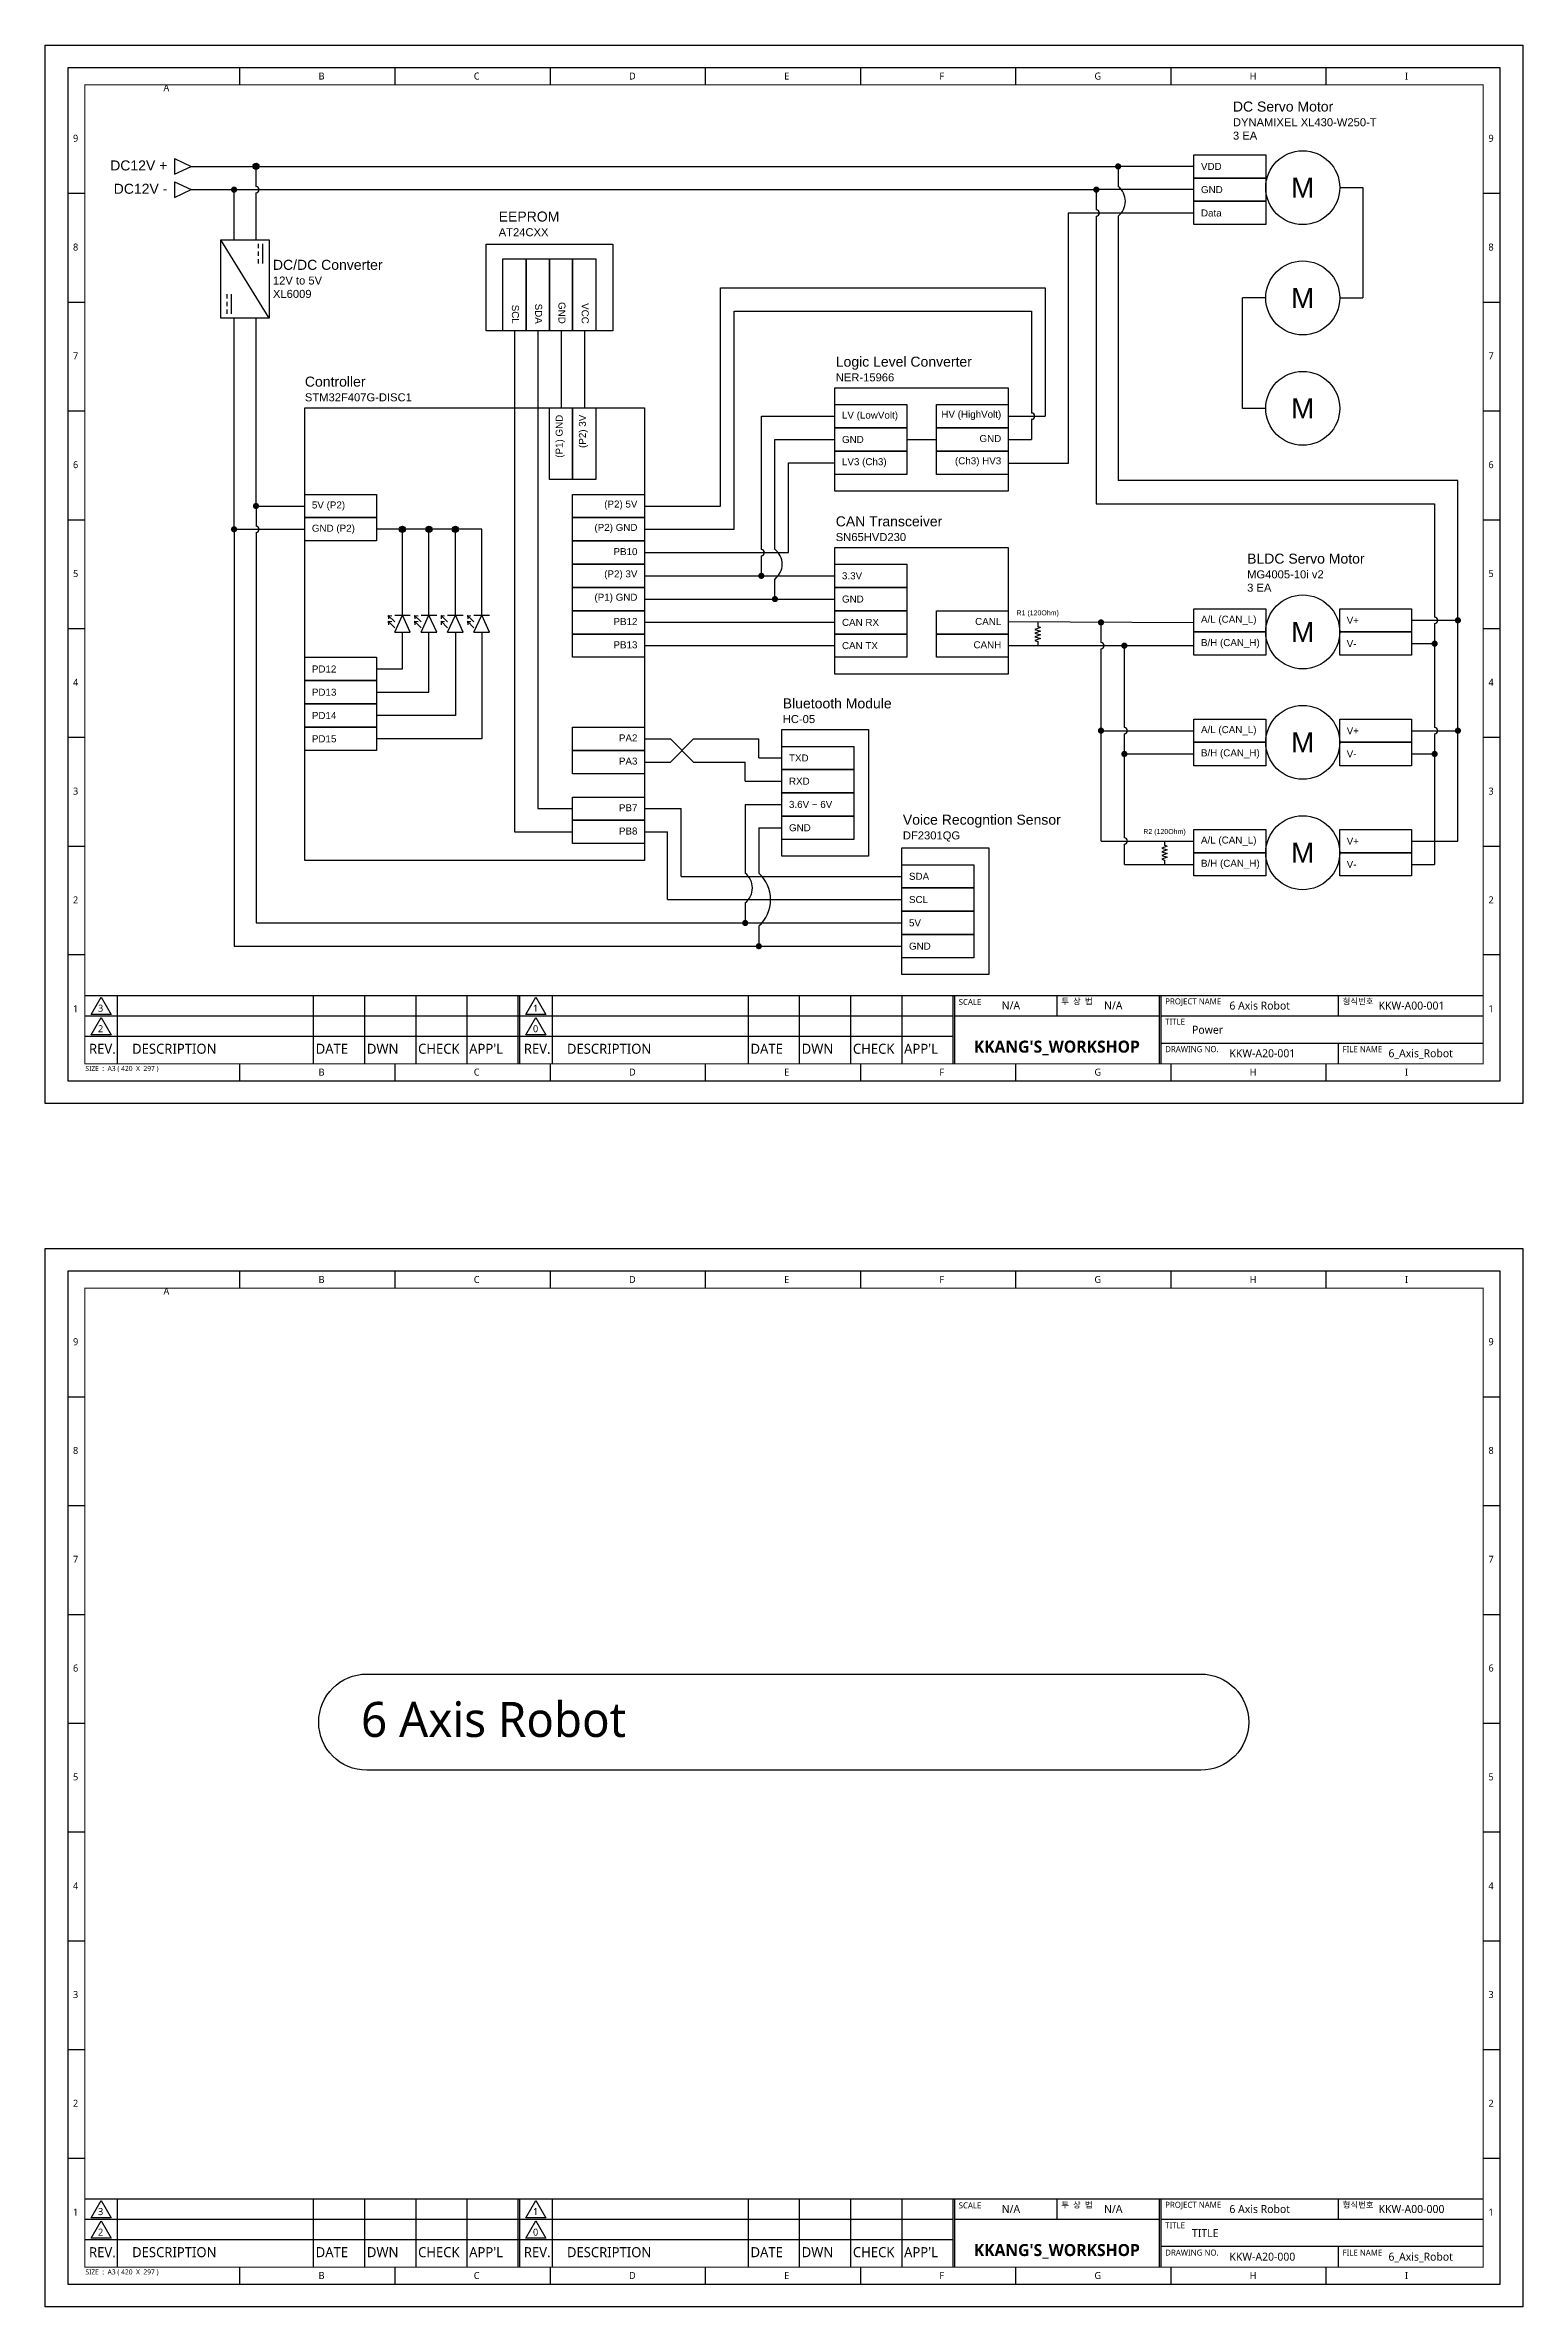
# Model space of a CAD drawing. Header units: millimetres. Extents: x 139991 to 154742, y 77473 to 100049.
import ezdxf

# ---------------------------------------------------------------- set-up
doc = ezdxf.new("R2010")
doc.units = ezdxf.units.MM
doc.layers.add('1', color=7, linetype='Continuous')
doc.layers.add('SHEET', color=1, linetype='Continuous')
doc.styles.get("Standard").update_dxf_attribs({"font": 'arial.ttf'})

msp = doc.modelspace()

# ---------------------------------------------------------------- hatches: boundary and pattern name
h = msp.add_hatch(color=256)
edge = h.paths.add_edge_path()
edge.add_arc((142095, 98839), 31.1, 0, 360)
h = msp.add_hatch(color=256)
edge = h.paths.add_edge_path()
edge.add_arc((150702, 98839), 31.1, 0, 360)
h = msp.add_hatch(color=256)
edge = h.paths.add_edge_path()
edge.add_arc((141876, 98607), 31.1, 0, 360)
h = msp.add_hatch(color=256)
edge = h.paths.add_edge_path()
edge.add_arc((150484, 98607), 31.1, 0, 360)
h = msp.add_hatch(color=256)
edge = h.paths.add_edge_path()
edge.add_arc((142095, 95449), 31.1, 0, 360)
h = msp.add_hatch(color=256)
edge = h.paths.add_edge_path()
edge.add_arc((141876, 95217), 31.1, 0, 360)
h = msp.add_hatch(color=256)
edge = h.paths.add_edge_path()
edge.add_arc((143557, 95217), 31.1, 0, 360)
h = msp.add_hatch(color=256)
edge = h.paths.add_edge_path()
edge.add_arc((143821, 95217), 31.1, 0, 360)
h = msp.add_hatch(color=256)
edge = h.paths.add_edge_path()
edge.add_arc((144085, 95217), 31.1, 0, 360)
h = msp.add_hatch(color=256)
edge = h.paths.add_edge_path()
edge.add_arc((147140, 94752), 31.1, 0, 360)
h = msp.add_hatch(color=256)
edge = h.paths.add_edge_path()
edge.add_arc((147276, 94520), 31.1, 0, 360)
h = msp.add_hatch(color=256)
edge = h.paths.add_edge_path()
edge.add_arc((150531, 94287), 31.1, 0, 360)
h = msp.add_hatch(color=256)
edge = h.paths.add_edge_path()
edge.add_arc((154094, 94308), 31.1, 0, 360)
h = msp.add_hatch(color=256)
edge = h.paths.add_edge_path()
edge.add_arc((150764, 94055), 31.1, 0, 360)
h = msp.add_hatch(color=256)
edge = h.paths.add_edge_path()
edge.add_arc((153862, 94075), 31.1, 0, 360)
h = msp.add_hatch(color=256)
edge = h.paths.add_edge_path()
edge.add_arc((150531, 93206), 31.1, 0, 360)
h = msp.add_hatch(color=256)
edge = h.paths.add_edge_path()
edge.add_arc((154094, 93206), 31.1, 0, 360)
h = msp.add_hatch(color=256)
edge = h.paths.add_edge_path()
edge.add_arc((150764, 92974), 31.1, 0, 360)
h = msp.add_hatch(color=256)
edge = h.paths.add_edge_path()
edge.add_arc((153862, 92974), 31.1, 0, 360)
h = msp.add_hatch(color=256)
edge = h.paths.add_edge_path()
edge.add_arc((146979, 91287), 31.1, 0, 360)
h = msp.add_hatch(color=256)
edge = h.paths.add_edge_path()
edge.add_arc((147115, 91055), 31.1, 0, 360)

# ---------------------------------------------------------------- linework, layer by layer
at = {"color": 8}
for p, q in [((141935, 99654), (141935, 99824)), ((143484, 99654), (143484, 99824)), ((145034, 99654), (145034, 99824)), ((146583, 99654), (146583, 99824)), ((148132, 99654), (148132, 99824)), ((149682, 99654), (149682, 99824)), ((151231, 99654), (151231, 99824)), ((152780, 99654), (152780, 99824)), ((140216, 98571), (140386, 98571)), ((154346, 98571), (154517, 98571)), ((140216, 97485), (140386, 97485)), ((154346, 97485), (154517, 97485)), ((140216, 96398), (140386, 96398)), ((154346, 96398), (154517, 96398)), ((140216, 95312), (140386, 95312)), ((154346, 95312), (154517, 95312)), ((140216, 94226), (140386, 94226)), ((154346, 94226), (154517, 94226)), ((140216, 93140), (140386, 93140)), ((154346, 93140), (154517, 93140)), ((140216, 92054), (140386, 92054)), ((154346, 92054), (154517, 92054)), ((140386, 90967), (140216, 90967)), ((154517, 90967), (154346, 90967)), ((140386, 90562), (154346, 90562)), ((140448, 90374), (140548, 90547)), ((140548, 90547), (140648, 90374)), ((140709, 90562), (140709, 89881)), ((142667, 90562), (142667, 89881)), ((143178, 90562), (143178, 89881)), ((143689, 90562), (143689, 89881)), ((144200, 90562), (144200, 89881)), ((144710, 90562), (144710, 89881)), ((144727, 90562), (144727, 89881)), ((144790, 90374), (144890, 90547)), ((144890, 90547), (144990, 90374)), ((145051, 90562), (145051, 89881)), ((147009, 90562), (147009, 89881)), ((147519, 90562), (147519, 89881)), ((148030, 90562), (148030, 89881)), ((148541, 90562), (148541, 89881)), ((149052, 90562), (149052, 89881)), ((149069, 90562), (149069, 89881)), ((150090, 90562), (150090, 90358)), ((151112, 90562), (151112, 89881)), ((151129, 90562), (151129, 89881)), ((152899, 90562), (152899, 90358)), ((149052, 90358), (140386, 90358)), ((140648, 90374), (140448, 90374)), ((140448, 90170), (140548, 90343)), ((140548, 90343), (140648, 90170)), ((144990, 90374), (144790, 90374)), ((144790, 90170), (144890, 90343)), ((144890, 90343), (144990, 90170)), ((151112, 90358), (149069, 90358)), ((154346, 90358), (151129, 90358)), ((149052, 90154), (140386, 90154)), ((140648, 90170), (140448, 90170)), ((144990, 90170), (144790, 90170)), ((154346, 90085), (151129, 90085)), ((152899, 90085), (152899, 89881)), ((141935, 89711), (141935, 89881)), ((143484, 89711), (143484, 89881)), ((145034, 89711), (145034, 89881)), ((146583, 89711), (146583, 89881)), ((148132, 89711), (148132, 89881)), ((149682, 89711), (149682, 89881)), ((151231, 89711), (151231, 89881)), ((152780, 89711), (152780, 89881)), ((141935, 87641), (141935, 87811)), ((143484, 87641), (143484, 87811)), ((145034, 87641), (145034, 87811)), ((146583, 87641), (146583, 87811)), ((148132, 87641), (148132, 87811)), ((149682, 87641), (149682, 87811)), ((151231, 87641), (151231, 87811)), ((152780, 87641), (152780, 87811)), ((140216, 86558), (140386, 86558)), ((154346, 86558), (154517, 86558)), ((140216, 85472), (140386, 85472)), ((154346, 85472), (154517, 85472)), ((140216, 84385), (140386, 84385)), ((154346, 84385), (154517, 84385)), ((140216, 83299), (140386, 83299)), ((154346, 83299), (154517, 83299)), ((140216, 82213), (140386, 82213)), ((154346, 82213), (154517, 82213)), ((140216, 81127), (140386, 81127)), ((154346, 81127), (154517, 81127)), ((140216, 80041), (140386, 80041)), ((154346, 80041), (154517, 80041)), ((140386, 78954), (140216, 78954)), ((154517, 78954), (154346, 78954)), ((140386, 78549), (154346, 78549)), ((149052, 78345), (140386, 78345)), ((140448, 78361), (140548, 78534)), ((140648, 78361), (140448, 78361)), ((140548, 78534), (140648, 78361)), ((140709, 78549), (140709, 77868)), ((142667, 78549), (142667, 77868)), ((143178, 78549), (143178, 77868)), ((143689, 78549), (143689, 77868)), ((144200, 78549), (144200, 77868)), ((144710, 78549), (144710, 77868)), ((144727, 78549), (144727, 77868)), ((144790, 78361), (144890, 78534)), ((144990, 78361), (144790, 78361)), ((144890, 78534), (144990, 78361)), ((145051, 78549), (145051, 77868)), ((147009, 78549), (147009, 77868)), ((147519, 78549), (147519, 77868)), ((148030, 78549), (148030, 77868)), ((148541, 78549), (148541, 77868)), ((149052, 78549), (149052, 77868)), ((149069, 78549), (149069, 77868)), ((151112, 78345), (149069, 78345)), ((150090, 78549), (150090, 78345)), ((151112, 78549), (151112, 77868)), ((151129, 78549), (151129, 77868)), ((154346, 78345), (151129, 78345)), ((152899, 78549), (152899, 78345)), ((149052, 78141), (140386, 78141)), ((140448, 78157), (140548, 78330)), ((140648, 78157), (140448, 78157)), ((140548, 78330), (140648, 78157)), ((144790, 78157), (144890, 78330)), ((144990, 78157), (144790, 78157)), ((144890, 78330), (144990, 78157)), ((154346, 78073), (151129, 78073)), ((152899, 78073), (152899, 77868)), ((141935, 77698), (141935, 77868)), ((143484, 77698), (143484, 77868)), ((145034, 77698), (145034, 77868)), ((146583, 77698), (146583, 77868)), ((148132, 77698), (148132, 77868)), ((149682, 77698), (149682, 77868)), ((151231, 77698), (151231, 77868)), ((152780, 77698), (152780, 77868))]:
    msp.add_line(p, q, dxfattribs=at)
for p, q in [((141280, 98917), (141448, 98839)), ((141280, 98917), (141280, 98761)), ((141280, 98761), (141448, 98839)), ((141280, 98685), (141448, 98607)), ((141280, 98685), (141280, 98529)), ((141448, 98839), (150702, 98839)), ((142095, 98638), (142095, 98839)), ((151459, 98839), (150702, 98839)), ((150702, 98839), (150702, 98638)), ((141280, 98529), (141448, 98607)), ((141448, 98607), (150484, 98607)), ((141876, 98105), (141876, 98607)), ((142095, 98105), (142095, 98576)), ((151459, 98607), (150484, 98607)), ((150484, 98580), (150484, 98405)), ((152914, 98627), (153145, 98627)), ((153145, 98627), (153145, 97526)), ((151459, 98374), (150204, 98374)), ((150204, 98374), (150204, 95875)), ((150484, 98343), (150484, 95472)), ((150702, 98343), (150702, 95704)), ((142225, 97325), (141745, 98105)), ((142116, 98067), (142116, 98022)), ((142116, 97990), (142116, 97946)), ((142160, 98067), (142160, 97869)), ((142116, 97913), (142116, 97869)), ((141803, 97564), (141803, 97520)), ((141847, 97564), (141847, 97366)), ((146733, 95449), (146733, 97628)), ((146733, 97628), (149972, 97628)), ((149972, 97628), (149972, 96346)), ((141803, 97487), (141803, 97443)), ((141803, 97410), (141803, 97366)), ((141876, 95217), (141876, 97325)), ((142095, 95449), (142095, 97325)), ((146869, 95217), (146869, 97395)), ((146869, 97395), (149837, 97395)), ((149837, 97395), (149837, 96377)), ((152175, 97526), (151944, 97526)), ((151944, 96424), (151944, 97526)), ((152914, 97526), (153145, 97526)), ((144675, 97198), (144675, 96430)), ((144908, 97198), (144908, 96430)), ((145140, 97198), (145140, 96430)), ((145373, 97198), (145373, 96430)), ((144675, 96430), (144675, 92196)), ((144908, 96430), (144908, 92428)), ((152175, 96424), (151944, 96424)), ((147140, 96346), (147875, 96346)), ((147140, 95015), (147140, 96346)), ((149605, 96346), (149972, 96346)), ((149837, 96315), (149837, 96113)), ((147276, 96113), (147875, 96113)), ((147276, 95015), (147276, 96113)), ((148591, 96113), (148888, 96113)), ((149605, 96113), (149837, 96113)), ((147412, 95881), (147875, 95881)), ((147412, 94984), (147412, 95881)), ((150204, 95875), (149605, 95875)), ((154094, 95704), (150702, 95704)), ((154094, 92104), (154094, 95704)), ((142095, 95449), (142583, 95449)), ((142095, 95449), (142095, 95248)), ((145973, 95449), (146733, 95449)), ((150484, 95472), (153862, 95472)), ((153862, 95472), (153862, 94339)), ((141876, 95217), (142583, 95217)), ((141876, 95217), (141876, 91055)), ((142095, 95186), (142095, 91287)), ((144349, 95217), (143299, 95217)), ((143557, 94358), (143557, 95217)), ((143821, 94358), (143821, 95217)), ((144085, 94358), (144085, 95217)), ((144349, 94358), (144349, 95217)), ((145973, 95217), (146869, 95217)), ((145973, 94984), (147412, 94984)), ((147140, 94752), (147140, 94953)), ((145973, 94752), (147875, 94752)), ((147276, 94520), (147276, 94721)), ((145973, 94520), (147875, 94520)), ((143480, 94292), (143415, 94357)), ((143415, 94357), (143417, 94322)), ((143415, 94357), (143450, 94354)), ((143480, 94234), (143415, 94299)), ((143415, 94299), (143417, 94264)), ((143415, 94299), (143450, 94296)), ((143480, 94190), (143557, 94358)), ((143480, 94358), (143635, 94358)), ((143480, 94190), (143635, 94190)), ((143635, 94190), (143557, 94358)), ((143557, 93822), (143557, 94190)), ((143743, 94292), (143678, 94357)), ((143678, 94357), (143681, 94322)), ((143678, 94357), (143714, 94354)), ((143743, 94234), (143678, 94299)), ((143678, 94299), (143681, 94264)), ((143678, 94299), (143714, 94296)), ((143743, 94190), (143821, 94358)), ((143743, 94358), (143899, 94358)), ((143743, 94190), (143899, 94190)), ((143899, 94190), (143821, 94358)), ((143821, 93590), (143821, 94190)), ((144007, 94292), (143942, 94357)), ((143942, 94357), (143945, 94322)), ((143942, 94357), (143977, 94354)), ((144007, 94234), (143942, 94299)), ((143942, 94299), (143945, 94264)), ((143942, 94299), (143977, 94296)), ((144007, 94190), (144085, 94358)), ((144007, 94358), (144163, 94358)), ((144007, 94190), (144163, 94190)), ((144163, 94190), (144085, 94358)), ((144085, 94190), (144085, 93358)), ((144271, 94292), (144206, 94357)), ((144206, 94357), (144209, 94322)), ((144206, 94357), (144241, 94354)), ((144271, 94234), (144206, 94299)), ((144206, 94299), (144209, 94264)), ((144206, 94299), (144241, 94296)), ((144271, 94190), (144349, 94358)), ((144271, 94358), (144426, 94358)), ((144271, 94190), (144426, 94190)), ((144426, 94190), (144349, 94358)), ((144349, 94190), (144349, 93125)), ((147875, 94287), (145973, 94287)), ((149605, 94296), (151459, 94287)), ((149926, 94235), (149871, 94217)), ((149871, 94217), (149926, 94199)), ((149926, 94199), (149871, 94180)), ((149871, 94180), (149926, 94162)), ((149926, 94162), (149871, 94143)), ((149871, 94143), (149926, 94125)), ((149899, 94287), (149899, 94244)), ((149926, 94235), (149899, 94244)), ((150531, 94086), (150531, 94287)), ((153630, 94308), (154094, 94308)), ((153862, 94277), (153862, 93237)), ((145973, 94055), (147875, 94055)), ((149605, 94055), (151459, 94055)), ((149926, 94125), (149871, 94107)), ((149871, 94107), (149899, 94098)), ((149899, 94098), (149899, 94055)), ((150531, 92104), (150531, 94024)), ((150764, 93237), (150764, 94055)), ((153630, 94075), (153862, 94075)), ((143299, 93822), (143557, 93822)), ((143299, 93590), (143821, 93590)), ((144085, 93358), (143299, 93358)), ((144349, 93125), (143299, 93125)), ((145973, 93125), (146232, 93125)), ((146464, 93125), (146232, 92893)), ((146464, 92893), (146232, 93125)), ((146464, 93125), (147115, 93125)), ((147115, 92934), (147115, 93125)), ((150531, 93206), (151459, 93206)), ((150764, 92135), (150764, 93175)), ((153630, 93206), (154094, 93206)), ((153862, 93175), (153862, 91872)), ((145973, 92893), (146232, 92893)), ((146464, 92893), (146979, 92893)), ((146979, 92702), (146979, 92893)), ((147115, 92934), (147346, 92934)), ((150764, 92974), (151459, 92974)), ((153630, 92974), (153862, 92974)), ((146979, 92702), (147346, 92702)), ((144908, 92428), (145256, 92428)), ((145973, 92428), (146340, 92428)), ((146340, 91752), (146340, 92428)), ((146979, 92470), (147346, 92470)), ((146979, 92470), (146979, 91783)), ((144675, 92196), (145256, 92196)), ((145973, 92196), (146204, 92196)), ((146204, 91520), (146204, 92196)), ((147115, 92237), (147346, 92237)), ((147115, 92237), (147115, 91783)), ((150531, 92104), (151459, 92104)), ((150764, 91872), (150764, 92073)), ((151193, 92052), (151138, 92034)), ((151138, 92034), (151193, 92016)), ((151193, 92016), (151138, 91997)), ((151138, 91997), (151193, 91979)), ((151193, 91979), (151138, 91960)), ((151138, 91960), (151193, 91942)), ((151193, 91942), (151138, 91924)), ((151138, 91924), (151165, 91915)), ((151165, 92104), (151165, 92061)), ((151193, 92052), (151165, 92061)), ((151165, 91915), (151165, 91872)), ((153630, 92104), (154094, 92104)), ((146340, 91752), (148544, 91752)), ((150764, 91872), (151459, 91872)), ((153630, 91872), (153862, 91872)), ((146204, 91520), (148544, 91520)), ((146979, 91489), (146979, 91287)), ((142095, 91287), (148544, 91287)), ((147115, 91256), (147115, 91055)), ((141876, 91055), (148544, 91055))]:
    msp.add_line(p, q)
at = {"color": 9}
for points in [[(140216, 89711), (154517, 89711), (154517, 99824), (140216, 99824)], [(140216, 77698), (154517, 77698), (154517, 87811), (140216, 87811)]]:
    msp.add_lwpolyline(points, close=True, dxfattribs=at)
at = {"color": 5, "const_width": 11.8}
for points in [[(140386, 89881), (154346, 89881), (154346, 99654), (140386, 99654), (140386, 89881)], [(140386, 77868), (154346, 77868), (154346, 87641), (140386, 87641), (140386, 77868)]]:
    msp.add_lwpolyline(points, dxfattribs=at)
for points in [[(151459, 98955), (152175, 98955), (152175, 98723), (151459, 98723)], [(151459, 98723), (152175, 98723), (152175, 98491), (151459, 98491)], [(151459, 98491), (152175, 98491), (152175, 98258), (151459, 98258)], [(142225, 98105), (142225, 97325), (141745, 97325), (141745, 98105)], [(145656, 98064), (145656, 97198), (144392, 97198), (144392, 98064)], [(144792, 97915), (144792, 97198), (144559, 97198), (144559, 97915)], [(145024, 97915), (145024, 97198), (144792, 97198), (144792, 97915)], [(145256, 97915), (145256, 97198), (145024, 97198), (145024, 97915)], [(145489, 97915), (145489, 97198), (145256, 97198), (145256, 97915)], [(147875, 96629), (149605, 96629), (149605, 95597), (147875, 95597)], [(142583, 96430), (145973, 96430), (145973, 91912), (142583, 91912)], [(145024, 95713), (145024, 96430), (145256, 96430), (145256, 95713)], [(145256, 95713), (145256, 96430), (145489, 96430), (145489, 95713)], [(147875, 96462), (148591, 96462), (148591, 96230), (147875, 96230)], [(148888, 96462), (149605, 96462), (149605, 96230), (148888, 96230)], [(147875, 96230), (148591, 96230), (148591, 95997), (147875, 95997)], [(148888, 96230), (149605, 96230), (149605, 95997), (148888, 95997)], [(147875, 95997), (148591, 95997), (148591, 95765), (147875, 95765)], [(148888, 95997), (149605, 95997), (149605, 95765), (148888, 95765)], [(142583, 95565), (143299, 95565), (143299, 95333), (142583, 95333)], [(145256, 95565), (145973, 95565), (145973, 95333), (145256, 95333)], [(142583, 95333), (143299, 95333), (143299, 95101), (142583, 95101)], [(145256, 95333), (145973, 95333), (145973, 95101), (145256, 95101)], [(145256, 95101), (145973, 95101), (145973, 94868), (145256, 94868)], [(145256, 94868), (145973, 94868), (145973, 94636), (145256, 94636)], [(147875, 95036), (149605, 95036), (149605, 93771), (147875, 93771)], [(147875, 94868), (148591, 94868), (148591, 94636), (147875, 94636)], [(145256, 94636), (145973, 94636), (145973, 94403), (145256, 94403)], [(147875, 94636), (148591, 94636), (148591, 94403), (147875, 94403)], [(145256, 94403), (145973, 94403), (145973, 94171), (145256, 94171)], [(147875, 94403), (148591, 94403), (148591, 94171), (147875, 94171)], [(148888, 94403), (149605, 94403), (149605, 94171), (148888, 94171)], [(151459, 94424), (152175, 94424), (152175, 94192), (151459, 94192)], [(152914, 94424), (153630, 94424), (153630, 94192), (152914, 94192)], [(145256, 94171), (145973, 94171), (145973, 93939), (145256, 93939)], [(147875, 94171), (148591, 94171), (148591, 93939), (147875, 93939)], [(148888, 94171), (149605, 94171), (149605, 93939), (148888, 93939)], [(151459, 94192), (152175, 94192), (152175, 93959), (151459, 93959)], [(152914, 94192), (153630, 94192), (153630, 93959), (152914, 93959)], [(142583, 93939), (143299, 93939), (143299, 93706), (142583, 93706)], [(142583, 93706), (143299, 93706), (143299, 93474), (142583, 93474)], [(142583, 93474), (143299, 93474), (143299, 93242), (142583, 93242)], [(142583, 93242), (143299, 93242), (143299, 93009), (142583, 93009)], [(145256, 93242), (145973, 93242), (145973, 93009), (145256, 93009)], [(151459, 93322), (152175, 93322), (152175, 93090), (151459, 93090)], [(152914, 93322), (153630, 93322), (153630, 93090), (152914, 93090)], [(147346, 93218), (148211, 93218), (148211, 91954), (147346, 91954)], [(147346, 93050), (148063, 93050), (148063, 92818), (147346, 92818)], [(151459, 93090), (152175, 93090), (152175, 92857), (151459, 92857)], [(152914, 93090), (153630, 93090), (153630, 92857), (152914, 92857)], [(145256, 93009), (145973, 93009), (145973, 92777), (145256, 92777)], [(147346, 92818), (148063, 92818), (148063, 92586), (147346, 92586)], [(147346, 92586), (148063, 92586), (148063, 92353), (147346, 92353)], [(145256, 92544), (145973, 92544), (145973, 92312), (145256, 92312)], [(147346, 92353), (148063, 92353), (148063, 92121), (147346, 92121)], [(145256, 92312), (145973, 92312), (145973, 92080), (145256, 92080)], [(151459, 92220), (152175, 92220), (152175, 91988), (151459, 91988)], [(152914, 92220), (153630, 92220), (153630, 91988), (152914, 91988)], [(148544, 92036), (149410, 92036), (149410, 90771), (148544, 90771)], [(151459, 91988), (152175, 91988), (152175, 91756), (151459, 91756)], [(152914, 91988), (153630, 91988), (153630, 91756), (152914, 91756)], [(148544, 91868), (149261, 91868), (149261, 91636), (148544, 91636)], [(148544, 91636), (149261, 91636), (149261, 91404), (148544, 91404)], [(148544, 91404), (149261, 91404), (149261, 91171), (148544, 91171)], [(148544, 91171), (149261, 91171), (149261, 90939), (148544, 90939)]]:
    msp.add_lwpolyline(points, close=True)
for centre, radius in [((152545, 98627), 369), ((142095, 98839), 31.1), ((152545, 97526), 369), ((152545, 96424), 369), ((143557, 95217), 31.1), ((143821, 95217), 31.1), ((144085, 95217), 31.1), ((152545, 94192), 369), ((152545, 93090), 369), ((152545, 91988), 369)]:
    msp.add_circle(centre, radius)
for centre, radius, start, end in [((142095, 98607), 31.1, 270, 90), ((150586, 98491), 188, 308.271, 51.729), ((150484, 98374), 31.1, 270, 90), ((149837, 96346), 31.1, 270, 90), ((142095, 95217), 31.1, 270, 90), ((147140, 94984), 31.1, 270, 90), ((147160, 94868), 188, 308.271, 51.729), ((153862, 94308), 31.1, 270, 90), ((150531, 94055), 31.1, 270, 90), ((150764, 93206), 31.1, 270, 90), ((153862, 93206), 31.1, 270, 90), ((150764, 92104), 31.1, 270, 90), ((146863, 91636), 188, 308.271, 51.729), ((146882, 91520), 351, 311.4127, 48.5873)]:
    msp.add_arc(centre, radius, start, end)
at = {"layer": '1', "color": 0}
msp.add_lwpolyline([(143201, 83789), (151526, 83789, -1), (151526, 82829), (143201, 82829, -1), (143201, 83789)], format="xyb", dxfattribs=at)
at = {"layer": 'SHEET'}
for points in [[(139991, 100049), (154742, 100049), (154742, 89486), (139991, 89486)], [(139991, 88036), (154742, 88036), (154742, 77473), (139991, 77473)]]:
    msp.add_lwpolyline(points, close=True, dxfattribs=at)

# ---------------------------------------------------------------- texts
at = {"color": 8, "attachment_point": 1}
for s, width, heights, insert, char_height in [('\\P{\\f@Malgun Gothic|b0|i0|c129|p50;\\C251;\\c6710371;A\\P}', 61.56, [-70], (141171, 99776), 70), ('{\\f@Malgun Gothic|b0|i0|c129|p50;\\C251;\\c6710371;B}', 61.56, [-70], (142720, 99776), 70), ('{\\f@Malgun Gothic|b0|i0|c129|p50;\\C251;\\c6710371;C\\P}', 61.56, [-72.3], (144269, 99776), 70), ('{\\f@Malgun Gothic|b0|i0|c129|p50;\\C251;\\c6710371;D\\P}', 61.56, [-70], (145819, 99776), 70), ('{\\f@Malgun Gothic|b0|i0|c129|p50;\\C251;\\c6710371;E}', 61.56, [-70], (147368, 99776), 70), ('{\\f@Malgun Gothic|b0|i0|c129|p50;\\C251;\\c6710371;F}', 61.56, [-70], (148917, 99776), 70), ('{\\f@Malgun Gothic|b0|i0|c129|p50;\\C251;\\c6710371;G\\P}', 61.56, [-72.3], (150466, 99776), 70), ('{\\f@Malgun Gothic|b0|i0|c129|p50;\\C251;\\c6710371;H\\P}', 61.56, [-70], (152016, 99776), 70), ('{\\f@Malgun Gothic|b0|i0|c129|p50;\\C251;\\c6710371;I}', 61.56, [-70], (153565, 99776), 70), ('{\\f@Malgun Gothic|b0|i0|c0|p50;\\C251;\\c6710371;9}', 61.56, [-72.3], (140268, 99155), 70), ('{\\f@Malgun Gothic|b0|i0|c0|p50;\\C251;\\c6710371;9}', 61.56, [-72.3], (154399, 99155), 70), ('{\\f@Malgun Gothic|b0|i0|c129|p50;\\C251;\\c6710371;8}', 61.56, [-72.3], (140268, 98069), 70), ('{\\f@Malgun Gothic|b0|i0|c129|p50;\\C251;\\c6710371;8}', 61.56, [-72.3], (154399, 98069), 70), ('{\\f@Malgun Gothic|b0|i0|c129|p50;\\C251;\\c6710371;7}', 61.56, [-70], (140268, 96983), 70), ('{\\f@Malgun Gothic|b0|i0|c129|p50;\\C251;\\c6710371;7}', 61.56, [-70], (154399, 96983), 70), ('{\\f@Malgun Gothic|b0|i0|c129|p50;\\C251;\\c6710371;6}', 61.56, [-72.3], (140268, 95897), 70), ('{\\f@Malgun Gothic|b0|i0|c129|p50;\\C251;\\c6710371;6}', 61.56, [-72.3], (154399, 95897), 70), ('{\\f@Malgun Gothic|b0|i0|c129|p50;\\C251;\\c6710371;5}', 61.56, [-71.2], (140268, 94810), 70), ('{\\f@Malgun Gothic|b0|i0|c129|p50;\\C251;\\c6710371;5}', 61.56, [-71.2], (154399, 94810), 70), ('{\\f@Malgun Gothic|b0|i0|c129|p50;\\C251;\\c6710371;4}', 61.56, [-70], (140268, 93724), 70), ('{\\f@Malgun Gothic|b0|i0|c129|p50;\\C251;\\c6710371;4}', 61.56, [-70], (154399, 93724), 70), ('{\\f@Malgun Gothic|b0|i0|c129|p50;\\C251;\\c6710371;3}', 61.56, [-72.3], (140268, 92638), 70), ('{\\f@Malgun Gothic|b0|i0|c129|p50;\\C251;\\c6710371;3}', 61.56, [-72.3], (154399, 92638), 70), ('{\\f@Malgun Gothic|b0|i0|c129|p50;\\C251;\\c6710371;2}', 61.56, [-71.1], (140268, 91552), 70), ('{\\f@Malgun Gothic|b0|i0|c129|p50;\\C251;\\c6710371;2}', 61.56, [-71.1], (154399, 91552), 70), ('{\\f@Malgun Gothic|b0|i0|c129|p50;\\C251;\\c6710371;1}', 61.56, [-71.5], (140268, 90466), 70), ('{\\f@Malgun Gothic|b0|i0|c129|p50;\\C251;\\c6710371;3}', 61.56, [-72.3], (140518, 90471), 70), ('{\\f@Malgun Gothic|b0|i0|c129|p50;\\C251;\\c6710371;1}', 61.56, [-71.5], (144860, 90471), 70), ('{\\f@Malgun Gothic|b0|i0|c129|p50;\\C251;\\c6710371;SCALE}', 391.25, [93.9], (149110, 90528), 60), ('{\\f@Malgun Gothic|b0|i0|c129|p50;\\C251;\\c6710371;1}', 61.56, [-71.5], (154399, 90466), 70), ('{\\f@Malgun Gothic|b0|i0|c129|p50;\\C251;\\c6710371;REV.}', 214.24, [93.9], (140428, 90081), 100), ('{\\f@Malgun Gothic|b0|i0|c129|p50;\\C251;\\c6710371;2}', 61.56, [-71.1], (140518, 90266), 70), ('{\\f@Malgun Gothic|b0|i0|c129|p50;\\C251;\\c6710371;DESCRIPTION}', 1653.23, [93.9], (140858, 90081), 100), ('{\\f@Malgun Gothic|b0|i0|c129|p50;\\C251;\\c6710371;DATE}', 459.77, [93.9], (142691, 90081), 100), ('{\\f@Malgun Gothic|b0|i0|c129|p50;\\C251;\\c6710371;DWN}', 459.77, [93.9], (143202, 90081), 100), ('{\\f@Malgun Gothic|b0|i0|c129|p50;\\C251;\\c6710371;CHECK}', 459.77, [93.9], (143713, 90081), 100), ("{\\f@Malgun Gothic|b0|i0|c129|p50;\\C251;\\c6710371;APP'L}", 459.77, [93.9], (144223, 90081), 100), ('{\\f@Malgun Gothic|b0|i0|c129|p50;\\C251;\\c6710371;REV.}', 214.24, [93.9], (144769, 90081), 100), ('{\\f@Malgun Gothic|b0|i0|c129|p50;\\C251;\\c6710371;0}', 61.56, [-72.3], (144860, 90266), 70), ('{\\f@Malgun Gothic|b0|i0|c129|p50;\\C251;\\c6710371;DESCRIPTION}', 1653.23, [93.9], (145199, 90081), 100), ('{\\f@Malgun Gothic|b0|i0|c129|p50;\\C251;\\c6710371;DATE}', 459.77, [93.9], (147032, 90081), 100), ('{\\f@Malgun Gothic|b0|i0|c129|p50;\\C251;\\c6710371;DWN}', 459.77, [93.9], (147543, 90081), 100), ('{\\f@Malgun Gothic|b0|i0|c129|p50;\\C251;\\c6710371;CHECK}', 459.77, [93.9], (148054, 90081), 100), ("{\\f@Malgun Gothic|b0|i0|c129|p50;\\C251;\\c6710371;APP'L}", 459.77, [93.9], (148565, 90081), 100), ('{\\f@Malgun Gothic|b0|i0|c129|p50;\\C251;\\c6710371;SIZE  :  A3 ( 420  X  297 )}', 1288.78, [93.9], (140392, 89859), 50), ('{\\f@Malgun Gothic|b0|i0|c129|p50;\\C251;\\c6710371;B}', 61.56, [-70], (142720, 89833), 70), ('{\\f@Malgun Gothic|b0|i0|c129|p50;\\C251;\\c6710371;C\\P}', 61.56, [-72.3], (144269, 89833), 70), ('{\\f@Malgun Gothic|b0|i0|c129|p50;\\C251;\\c6710371;D}', 70, [-70], (145819, 89833), 70), ('{\\f@Malgun Gothic|b0|i0|c129|p50;\\C251;\\c6710371;E}', 61.56, [-70], (147368, 89833), 70), ('{\\f@Malgun Gothic|b0|i0|c129|p50;\\C251;\\c6710371;F}', 61.56, [-70], (148917, 89833), 70), ('{\\f@Malgun Gothic|b0|i0|c129|p50;\\C251;\\c6710371;G\\P}', 61.56, [-72.3], (150466, 89833), 70), ('{\\f@Malgun Gothic|b0|i0|c129|p50;\\C251;\\c6710371;H\\P}', 61.56, [-70], (152016, 89833), 70), ('{\\f@Malgun Gothic|b0|i0|c129|p50;\\C251;\\c6710371;I}', 61.56, [-70], (153565, 89833), 70), ('\\P{\\f@Malgun Gothic|b0|i0|c129|p50;\\C251;\\c6710371;A\\P}', 61.56, [-70], (141171, 87763), 70), ('{\\f@Malgun Gothic|b0|i0|c129|p50;\\C251;\\c6710371;B}', 61.56, [-70], (142720, 87763), 70), ('{\\f@Malgun Gothic|b0|i0|c129|p50;\\C251;\\c6710371;C\\P}', 61.56, [-72.3], (144269, 87763), 70), ('{\\f@Malgun Gothic|b0|i0|c129|p50;\\C251;\\c6710371;D\\P}', 61.56, [-70], (145819, 87763), 70), ('{\\f@Malgun Gothic|b0|i0|c129|p50;\\C251;\\c6710371;E}', 61.56, [-70], (147368, 87763), 70), ('{\\f@Malgun Gothic|b0|i0|c129|p50;\\C251;\\c6710371;F}', 61.56, [-70], (148917, 87763), 70), ('{\\f@Malgun Gothic|b0|i0|c129|p50;\\C251;\\c6710371;G\\P}', 61.56, [-72.3], (150466, 87763), 70), ('{\\f@Malgun Gothic|b0|i0|c129|p50;\\C251;\\c6710371;H\\P}', 61.56, [-70], (152016, 87763), 70), ('{\\f@Malgun Gothic|b0|i0|c129|p50;\\C251;\\c6710371;I}', 61.56, [-70], (153565, 87763), 70), ('{\\f@Malgun Gothic|b0|i0|c0|p50;\\C251;\\c6710371;9}', 61.56, [-72.3], (140268, 87142), 70), ('{\\f@Malgun Gothic|b0|i0|c0|p50;\\C251;\\c6710371;9}', 61.56, [-72.3], (154399, 87142), 70), ('{\\f@Malgun Gothic|b0|i0|c129|p50;\\C251;\\c6710371;8}', 61.56, [-72.3], (140268, 86056), 70), ('{\\f@Malgun Gothic|b0|i0|c129|p50;\\C251;\\c6710371;8}', 61.56, [-72.3], (154399, 86056), 70), ('{\\f@Malgun Gothic|b0|i0|c129|p50;\\C251;\\c6710371;7}', 61.56, [-70], (140268, 84970), 70), ('{\\f@Malgun Gothic|b0|i0|c129|p50;\\C251;\\c6710371;7}', 61.56, [-70], (154399, 84970), 70), ('{\\f@Malgun Gothic|b0|i0|c129|p50;\\C251;\\c6710371;6}', 61.56, [-72.3], (140268, 83884), 70), ('{\\f@Malgun Gothic|b0|i0|c129|p50;\\C251;\\c6710371;6}', 61.56, [-72.3], (154399, 83884), 70), ('{\\f@Malgun Gothic|b0|i0|c129|p50;\\C251;\\c6710371;5}', 61.56, [-71.2], (140268, 82798), 70), ('{\\f@Malgun Gothic|b0|i0|c129|p50;\\C251;\\c6710371;5}', 61.56, [-71.2], (154399, 82798), 70), ('{\\f@Malgun Gothic|b0|i0|c129|p50;\\C251;\\c6710371;4}', 61.56, [-70], (140268, 81711), 70), ('{\\f@Malgun Gothic|b0|i0|c129|p50;\\C251;\\c6710371;4}', 61.56, [-70], (154399, 81711), 70), ('{\\f@Malgun Gothic|b0|i0|c129|p50;\\C251;\\c6710371;3}', 61.56, [-72.3], (140268, 80625), 70), ('{\\f@Malgun Gothic|b0|i0|c129|p50;\\C251;\\c6710371;3}', 61.56, [-72.3], (154399, 80625), 70), ('{\\f@Malgun Gothic|b0|i0|c129|p50;\\C251;\\c6710371;2}', 61.56, [-71.1], (140268, 79539), 70), ('{\\f@Malgun Gothic|b0|i0|c129|p50;\\C251;\\c6710371;2}', 61.56, [-71.1], (154399, 79539), 70), ('{\\f@Malgun Gothic|b0|i0|c129|p50;\\C251;\\c6710371;1}', 61.56, [-71.5], (140268, 78453), 70), ('{\\f@Malgun Gothic|b0|i0|c129|p50;\\C251;\\c6710371;3}', 61.56, [-72.3], (140518, 78458), 70), ('{\\f@Malgun Gothic|b0|i0|c129|p50;\\C251;\\c6710371;1}', 61.56, [-71.5], (144860, 78458), 70), ('{\\f@Malgun Gothic|b0|i0|c129|p50;\\C251;\\c6710371;SCALE}', 391.25, [93.9], (149110, 78515), 60), ('{\\f@Malgun Gothic|b0|i0|c129|p50;\\C251;\\c6710371;1}', 61.56, [-71.5], (154399, 78453), 70), ('{\\f@Malgun Gothic|b0|i0|c129|p50;\\C251;\\c6710371;2}', 61.56, [-71.1], (140518, 78253), 70), ('{\\f@Malgun Gothic|b0|i0|c129|p50;\\C251;\\c6710371;0}', 61.56, [-72.3], (144860, 78253), 70), ('{\\f@Malgun Gothic|b0|i0|c129|p50;\\C251;\\c6710371;REV.}', 214.24, [93.9], (140428, 78068), 100), ('{\\f@Malgun Gothic|b0|i0|c129|p50;\\C251;\\c6710371;DESCRIPTION}', 1653.23, [93.9], (140858, 78068), 100), ('{\\f@Malgun Gothic|b0|i0|c129|p50;\\C251;\\c6710371;DATE}', 459.77, [93.9], (142691, 78068), 100), ('{\\f@Malgun Gothic|b0|i0|c129|p50;\\C251;\\c6710371;DWN}', 459.77, [93.9], (143202, 78068), 100), ('{\\f@Malgun Gothic|b0|i0|c129|p50;\\C251;\\c6710371;CHECK}', 459.77, [93.9], (143713, 78068), 100), ("{\\f@Malgun Gothic|b0|i0|c129|p50;\\C251;\\c6710371;APP'L}", 459.77, [93.9], (144223, 78068), 100), ('{\\f@Malgun Gothic|b0|i0|c129|p50;\\C251;\\c6710371;REV.}', 214.24, [93.9], (144769, 78068), 100), ('{\\f@Malgun Gothic|b0|i0|c129|p50;\\C251;\\c6710371;DESCRIPTION}', 1653.23, [93.9], (145199, 78068), 100), ('{\\f@Malgun Gothic|b0|i0|c129|p50;\\C251;\\c6710371;DATE}', 459.77, [93.9], (147032, 78068), 100), ('{\\f@Malgun Gothic|b0|i0|c129|p50;\\C251;\\c6710371;DWN}', 459.77, [93.9], (147543, 78068), 100), ('{\\f@Malgun Gothic|b0|i0|c129|p50;\\C251;\\c6710371;CHECK}', 459.77, [93.9], (148054, 78068), 100), ("{\\f@Malgun Gothic|b0|i0|c129|p50;\\C251;\\c6710371;APP'L}", 459.77, [93.9], (148565, 78068), 100), ('{\\f@Malgun Gothic|b0|i0|c129|p50;\\C251;\\c6710371;SIZE  :  A3 ( 420  X  297 )}', 1288.78, [93.9], (140392, 77846), 50), ('{\\f@Malgun Gothic|b0|i0|c129|p50;\\C251;\\c6710371;B}', 61.56, [-70], (142720, 77820), 70), ('{\\f@Malgun Gothic|b0|i0|c129|p50;\\C251;\\c6710371;C\\P}', 61.56, [-72.3], (144269, 77820), 70), ('{\\f@Malgun Gothic|b0|i0|c129|p50;\\C251;\\c6710371;D}', 70, [-70], (145819, 77820), 70), ('{\\f@Malgun Gothic|b0|i0|c129|p50;\\C251;\\c6710371;E}', 61.56, [-70], (147368, 77820), 70), ('{\\f@Malgun Gothic|b0|i0|c129|p50;\\C251;\\c6710371;F}', 61.56, [-70], (148917, 77820), 70), ('{\\f@Malgun Gothic|b0|i0|c129|p50;\\C251;\\c6710371;G\\P}', 61.56, [-72.3], (150466, 77820), 70), ('{\\f@Malgun Gothic|b0|i0|c129|p50;\\C251;\\c6710371;H\\P}', 61.56, [-70], (152016, 77820), 70), ('{\\f@Malgun Gothic|b0|i0|c129|p50;\\C251;\\c6710371;I}', 61.56, [-70], (153565, 77820), 70)]:
    msp.add_mtext_dynamic_manual_height_columns(s, width=width, gutter_width=12.5, heights=heights, dxfattribs=dict(at, insert=insert, char_height=char_height))
for s, insert, char_height, width, attachment_point in [('DC Servo Motor{\\H0.8x;\\PDYNAMIXEL XL430-W250-T\\P3 EA}', (151848, 99296), 100, 1604.72, 4), ('DC12V +', (141210, 98848), 100, 645.71, 6), ('DC12V -', (141210, 98615), 100, 645.71, 6), ('VDD', (151529, 98839), 70, 645.71, 4), ('M', (152545, 98627), 200, 242.71, 5), ('GND', (151529, 98607), 70, 704.06, 4), ('EEPROM\\P{\\H0.8x;AT24CXX}', (144518, 98141), 100, 1722.26, 7), ('Data', (151529, 98374), 70, 645.71, 4), ('DC/DC Converter\\P{\\H0.8x;12V to 5V\\PXL6009}', (142264, 97716), 100, 1264.59, 4), ('M', (152545, 97526), 200, 242.71, 5), ('Logic Level Converter\\P{\\H0.8x;NER-15966}', (147883, 96692), 100, 1722.26, 7), ('Controller\\P{\\H0.8x;STM32F407G-DISC1}\\P', (142583, 96493), 100, 645.71, 7), ('HV (HighVolt)', (149535, 96354), 70, 645.71, 6), ('M', (152545, 96424), 200, 242.71, 5), ('LV (LowVolt)', (147945, 96346), 70, 645.71, 4), ('GND', (147945, 96113), 70, 704.06, 4), (' GND', (149535, 96122), 70, 645.71, 6), ('LV3 (Ch3)', (147945, 95881), 70, 645.71, 4), (' (Ch3) HV3', (149535, 95890), 70, 645.71, 6), ('5V (P2)', (142653, 95449), 70, 645.71, 4), (' (P2) 5V', (145903, 95458), 70, 645.71, 6), ('(P2) GND', (145903, 95225), 70, 645.71, 6), ('CAN Transceiver\\P{\\H0.8x;SN65HVD230}', (147883, 95098), 100, 1722.26, 7), ('GND (P2)', (142653, 95217), 70, 645.71, 4), ('PB10', (145903, 94993), 70, 645.71, 6), ('BLDC Servo Motor{\\H0.8x;\\PMG4005-10i v2\\P3 EA}', (151990, 94783), 100, 1264.59, 4), ('(P2) 3V', (145903, 94761), 70, 645.71, 6), ('3.3V', (147945, 94752), 70, 645.71, 4), ('(P1) GND', (145903, 94528), 70, 645.71, 6), ('GND', (147945, 94520), 70, 704.06, 4), ('R1 (120Ohm)', (149899, 94375), 50, 645.71, 5), ('PB12', (145903, 94296), 70, 645.71, 6), ('CAN RX', (147945, 94287), 70, 645.71, 4), ('CANL', (149535, 94296), 70, 645.71, 6), ('A/L (CAN_L)', (151529, 94308), 70, 645.71, 4), ('M', (152545, 94192), 200, 242.71, 5), ('V+', (152984, 94308), 70, 645.71, 4), ('PB13', (145903, 94063), 70, 645.71, 6), ('CAN TX', (147945, 94055), 70, 704.06, 4), (' CANH', (149535, 94063), 70, 645.71, 6), ('B/H (CAN_H)', (151529, 94075), 70, 645.71, 4), ('V-', (152984, 94075), 70, 704.06, 4), ('PD12', (142653, 93822), 70, 645.71, 4), ('PD13', (142653, 93590), 70, 645.71, 4), ('Bluetooth Module\\P{\\H0.8x;HC-05}', (147354, 93281), 100, 1722.26, 7), ('PD14', (142653, 93358), 70, 645.71, 4), ('A/L (CAN_L)', (151529, 93206), 70, 645.71, 4), ('V+', (152984, 93206), 70, 645.71, 4), ('PD15', (142653, 93125), 70, 645.71, 4), ('PA2', (145903, 93134), 70, 645.71, 6), ('B/H (CAN_H)', (151529, 92974), 70, 645.71, 4), ('M', (152545, 93090), 200, 242.71, 5), ('PA3', (145903, 92902), 70, 645.71, 6), ('TXD', (147416, 92934), 70, 645.71, 4), ('V-', (152984, 92974), 70, 704.06, 4), ('RXD', (147416, 92702), 70, 704.06, 4), ('PB7', (145903, 92437), 70, 645.71, 6), ('3.6V ~ 6V', (147416, 92470), 70, 645.71, 4), ('Voice Recogntion Sensor\\P{\\H0.8x;DF2301QG}', (148553, 92099), 100, 1722.26, 7), ('PB8', (145903, 92204), 70, 645.71, 6), ('GND', (147416, 92237), 70, 704.06, 4), ('R2 (120Ohm)', (151165, 92192), 50, 645.71, 5), ('A/L (CAN_L)', (151529, 92104), 70, 645.71, 4), ('V+', (152984, 92104), 70, 645.71, 4), ('B/H (CAN_H)', (151529, 91872), 70, 645.71, 4), ('M', (152545, 91988), 200, 242.71, 5), ('V-', (152984, 91872), 70, 704.06, 4), ('SDA', (148614, 91752), 70, 645.71, 4), ('SCL', (148614, 91520), 70, 704.06, 4), ('5V', (148614, 91287), 70, 645.71, 4), ('GND', (148614, 91055), 70, 704.06, 4)]:
    msp.add_mtext(s, dxfattribs=dict(insert=insert, char_height=char_height, width=width, attachment_point=attachment_point))
at = {"char_height": 70, "width": 645.71, "attachment_point": 6}
for s, insert, rotation in [('SCL', (144684, 97268), 270), ('SDA', (144916, 97268), 270), ('GND', (145149, 97268), 270), ('VCC', (145381, 97268), 270), ('(P1) GND', (145132, 96360), 90), ('(P2) 3V', (145364, 96360), 90)]:
    msp.add_mtext(s, dxfattribs=dict(at, insert=insert, rotation=rotation))
at = {"color": 251, "char_height": 60, "attachment_point": 1}
for s, width, heights, insert in [('{\\fMalgun Gothic|b0|i0|c129|p50;투  상  법}', 432.12, [-78.6], (150134, 90534)), ('{\\fMalgun Gothic|b0|i0|c129|p50;PROJECT NAME}', 664.8, [55.3], (151172, 90534)), ('{\\fMalgun Gothic|b0|i0|c129|p50;형식번호}', 432.12, [-79], (152943, 90534)), ('{\\fMalgun Gothic|b0|i0|c129|p50;TITLE}', 664.8, [55.3], (151172, 90330)), ('{\\fMalgun Gothic|b0|i0|c129|p50;DRAWING NO.}', 664.8, [55.3], (151172, 90057)), ('{\\fMalgun Gothic|b0|i0|c129|p50;FILE NAME}', 664.8, [55.3], (152943, 90057)), ('{\\fMalgun Gothic|b0|i0|c129|p50;투  상  법}', 432.12, [-78.6], (150134, 78521)), ('{\\fMalgun Gothic|b0|i0|c129|p50;PROJECT NAME}', 664.8, [55.3], (151172, 78521)), ('{\\fMalgun Gothic|b0|i0|c129|p50;형식번호}', 432.12, [-79], (152943, 78521)), ('{\\fMalgun Gothic|b0|i0|c129|p50;TITLE}', 664.8, [55.3], (151172, 78317)), ('{\\fMalgun Gothic|b0|i0|c129|p50;DRAWING NO.}', 664.8, [55.3], (151172, 78044)), ('{\\fMalgun Gothic|b0|i0|c129|p50;FILE NAME}', 664.8, [55.3], (152943, 78044))]:
    msp.add_mtext_dynamic_manual_height_columns(s, width=width, gutter_width=12.5, heights=heights, dxfattribs=dict(at, insert=insert))
for s, width, heights, insert, char_height, attachment_point in [('{\\fMalgun Gothic|b0|i0|c129|p50;N/A}', 364.65, [-93.3], (149539, 90503), 80, 1), ('{\\fMalgun Gothic|b0|i0|c129|p50;N/A}', 364.65, [-93.3], (150561, 90503), 80, 1), ('{\\fMalgun Gothic|b0|i0|c129|p50;6 Axis Robot}', 1080.38, [55.3], (151813, 90502), 80, 1), ('{\\fMalgun Gothic|b0|i0|c129|p50;KKW-A00-001}', 1032.81, [55.3], (153302, 90502), 80, 1), ("\\P{\\fMalgun Gothic|b1|i0|c129|p50;KKANG'S_WORKSHOP\\P}", 1532.32, [146], (150090, 90139), 120, 5), ('{\\fMalgun Gothic|b0|i0|c129|p50;Power}', 2879.12, [55.3], (151440, 90261), 80, 1), ('{\\fMalgun Gothic|b0|i0|c129|p50;KKW-A20-001}', 1080.38, [55.3], (151813, 90026), 80, 1), ('{\\fMalgun Gothic|b0|i0|c129|p50;6_Axis_Robot}', 932.66, [55.3], (153401, 90026), 80, 1), ('{\\fMalgun Gothic|b0|i0|c129|p50;6 Axis Robot}', 8429.87, [394], (143144, 83511), 350, 1), ('{\\fMalgun Gothic|b0|i0|c129|p50;N/A}', 364.65, [-93.3], (149539, 78490), 80, 1), ('{\\fMalgun Gothic|b0|i0|c129|p50;N/A}', 364.65, [-93.3], (150561, 78490), 80, 1), ('{\\fMalgun Gothic|b0|i0|c129|p50;6 Axis Robot}', 1080.38, [55.3], (151813, 78489), 80, 1), ('{\\fMalgun Gothic|b0|i0|c129|p50;KKW-A00-000}', 1032.81, [55.3], (153302, 78489), 80, 1), ('{\\fMalgun Gothic|b0|i0|c129|p50;TITLE}', 2879.12, [55.3], (151440, 78248), 80, 1), ("\\P{\\fMalgun Gothic|b1|i0|c129|p50;KKANG'S_WORKSHOP\\P}", 1532.32, [146], (150090, 78126), 120, 5), ('{\\fMalgun Gothic|b0|i0|c129|p50;KKW-A20-000}', 1080.38, [55.3], (151813, 78013), 80, 1), ('{\\fMalgun Gothic|b0|i0|c129|p50;6_Axis_Robot}', 932.66, [55.3], (153401, 78013), 80, 1)]:
    msp.add_mtext_dynamic_manual_height_columns(s, width=width, gutter_width=12.5, heights=heights, dxfattribs=dict(insert=insert, char_height=char_height, attachment_point=attachment_point))

doc.saveas('drawing.dxf')
